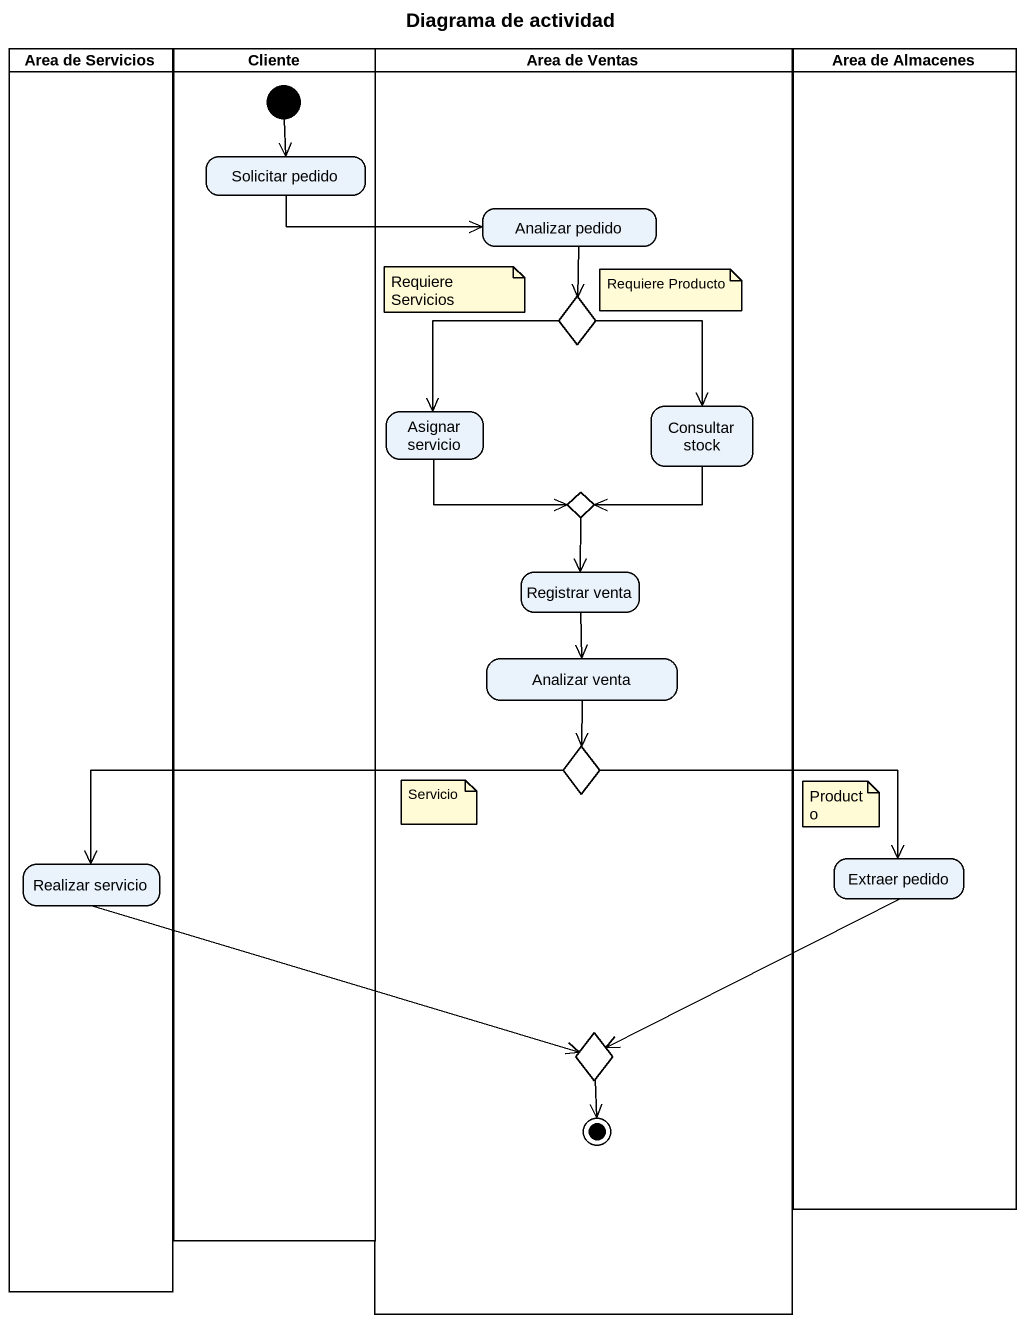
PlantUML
@startuml
title Diagrama de actividad
hide empty description
state "Area de Servicios" as Area_de_Servicios <<partition>> {
  state "Realizar servicio" as Realizar_servicio
}
state Cliente <<partition>> {
  state "Solicitar pedido" as Solicitar_pedido
  [*] --> Solicitar_pedido
}
state "Area de Ventas" as Area_de_Ventas <<partition>> {
  state "Analizar pedido" as Analizar_pedido
  state choice1 <<choice>>
  state "Asignar servicio" as Asignar_servicio
  state "Consultar stock" as Consultar_stock
  state choice2 <<choice>>
  state "Registrar venta" as Registrar_venta
  state "Analizar venta" as Analizar_venta
  state choice3 <<choice>>
  state choice4 <<choice>>
  choice4 --> [*]
}
state "Area de Almacenes" as Area_de_Almacenes <<partition>> {
  state "Extraer pedido" as Extraer_pedido
}
Solicitar_pedido -right-> Analizar_pedido
Analizar_pedido --> choice1
choice1 --> Asignar_servicio
choice1 --> Consultar_stock
Asignar_servicio -right-> choice2
Consultar_stock -left-> choice2
choice2 --> Registrar_venta
Registrar_venta --> Analizar_venta
Analizar_venta --> choice3
choice3 -left-> Realizar_servicio
choice3 -right-> Extraer_pedido
Realizar_servicio -right-> choice4
Extraer_pedido -left-> choice4
note as N1
  Requiere Servicios
end note
note as N2
  Requiere Producto
end note
note as N3
  Servicio
end note
note as N4
  Producto
end note
@enduml
